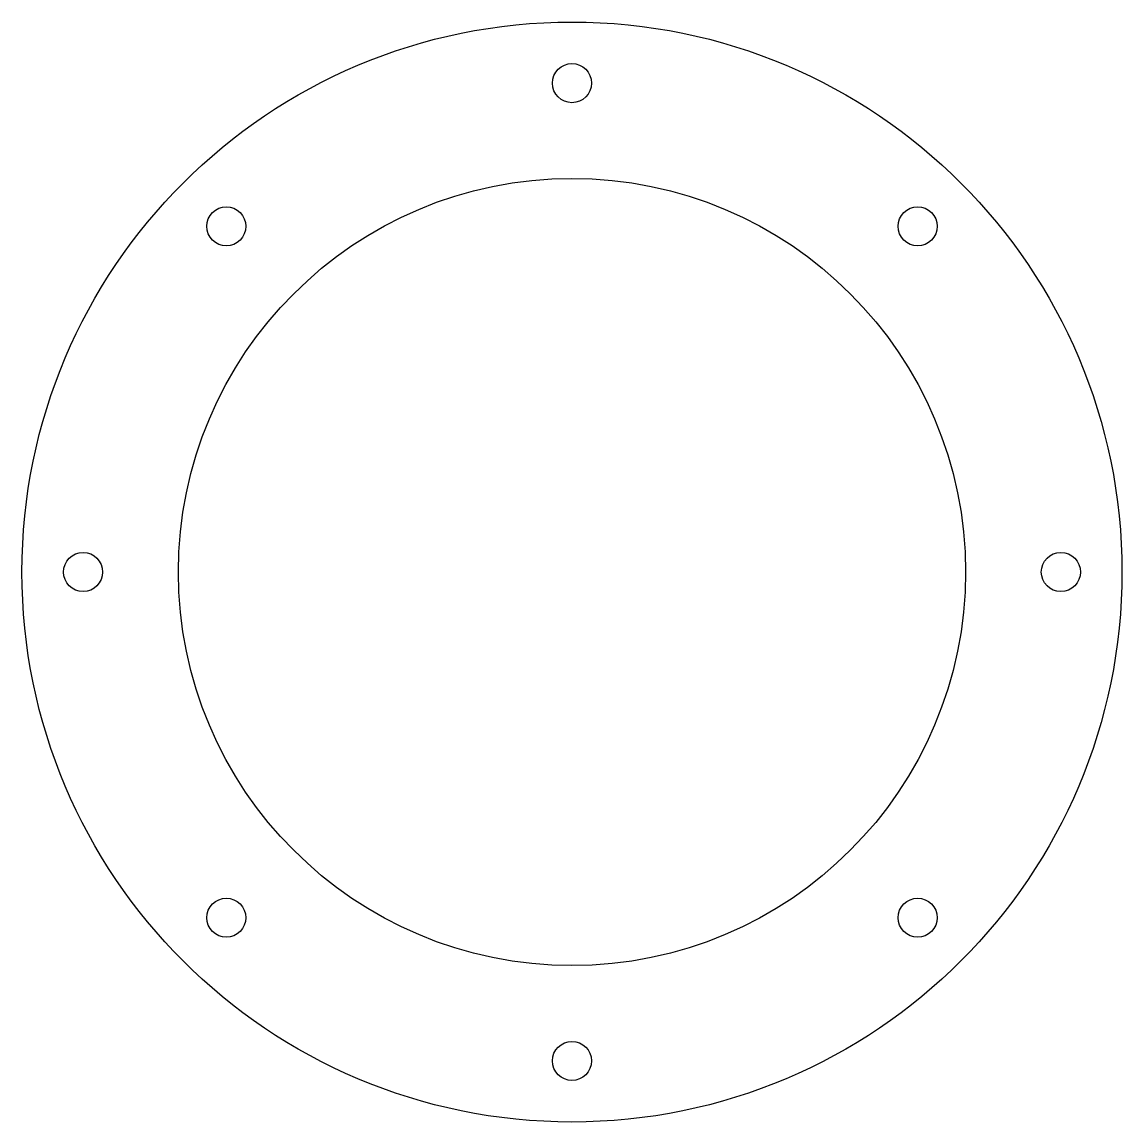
# Model space of a CAD drawing. Header units: millimetres. Extents: x 532 to 757, y -1109 to -884.
import ezdxf

# ---------------------------------------------------------------- set-up
doc = ezdxf.new("R2010")
doc.units = ezdxf.units.MM
for name, color, linetype in [('Hole', 6, 'Continuous'), ('InnerContour', 2, 'Continuous'), ('OuterContour', 3, 'Continuous')]:
    doc.layers.add(name, color=color, linetype=linetype)

msp = doc.modelspace()

# ---------------------------------------------------------------- linework, layer by layer
at = {"layer": 'Hole', "linetype": 'Continuous'}
for centre in [(644, -896.79), (573.29, -926.08), (714.71, -926.08), (544, -996.79), (744, -996.79), (573.29, -1067.5), (714.71, -1067.5), (644, -1096.79)]:
    msp.add_circle(centre, 4, dxfattribs=at)
at = {"layer": 'InnerContour', "linetype": 'Continuous'}
msp.add_circle((644, -996.79), 80.5, dxfattribs=at)
at = {"layer": 'OuterContour', "linetype": 'Continuous'}
msp.add_circle((644, -996.79), 112.5, dxfattribs=at)

doc.saveas('drawing.dxf')
